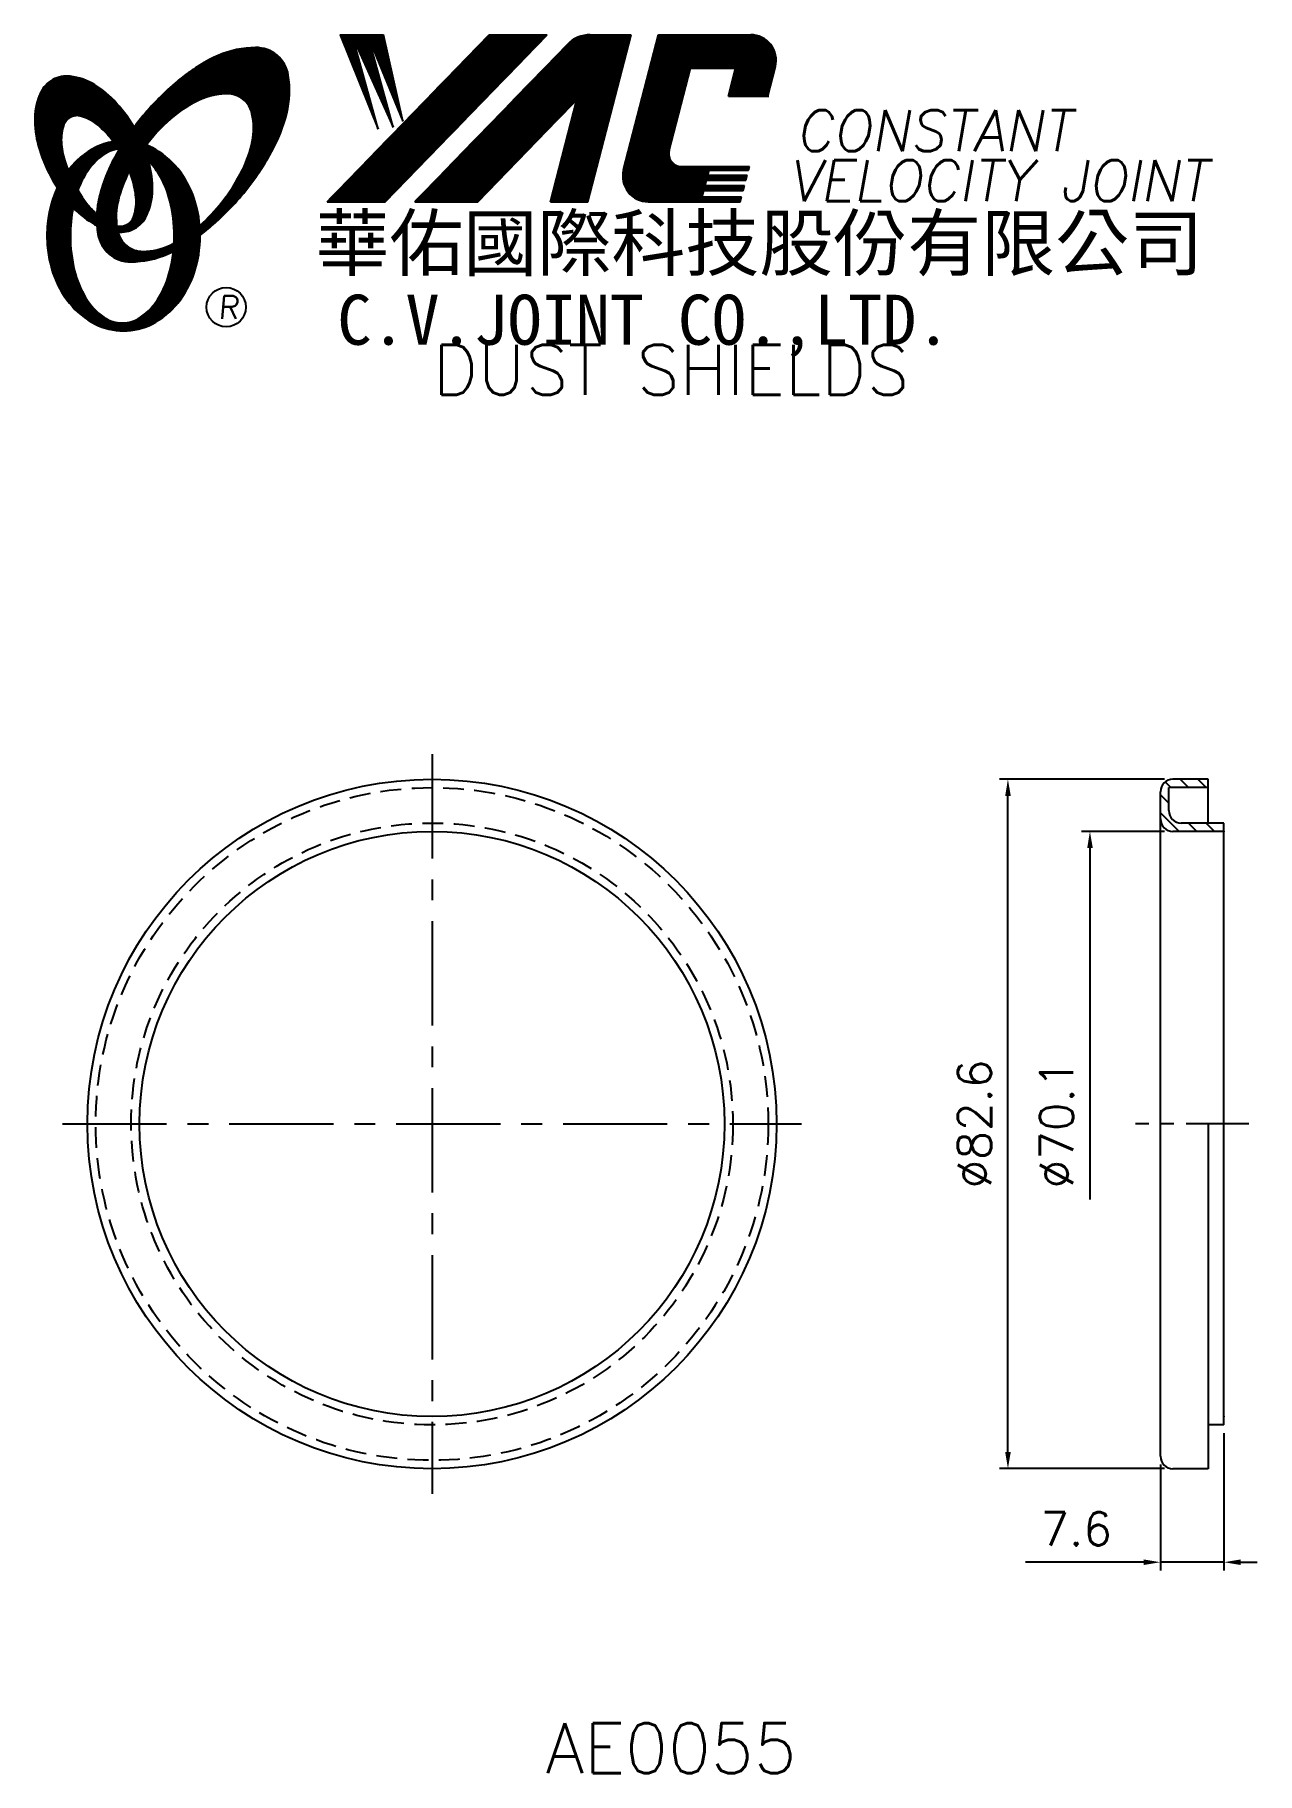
# Model space of a CAD drawing. Extents: x 92 to 238, y -1 to 207.
import ezdxf
from ezdxf.enums import TextEntityAlignment as Align

# ---------------------------------------------------------------- set-up
doc = ezdxf.new("R2010")
doc.units = 0
doc.header["$LTSCALE"] = 10
doc.header["$MEASUREMENT"] = 0
doc.linetypes.add('CENTER', pattern=[2, 1.25, -0.25, 0.25, -0.25])
doc.linetypes.add('HIDDEN', pattern=[0.375, 0.25, -0.125])
doc.layers.get('0').update_dxf_attribs({"linetype": 'CONTINUOUS'})
doc.layers.get('DEFPOINTS').update_dxf_attribs({"linetype": 'CONTINUOUS'})
doc.layers.add('4', color=4, linetype='CONTINUOUS')
doc.styles.add('CHINA', font='KAIU.TTF')
doc.styles.add('ITALICC', font='simplex.shx')
doc.dimstyles.new('STANDARD$0', dxfattribs={"dimtxt": 4, "dimasz": 2, "dimexe": 1, "dimexo": 1, "dimgap": 2, "dimtad": 1, "dimdec": 4, "dimzin": 10, "dimtxsty": 'ITALICC', "dimcen": 2, "dimclrd": 5, "dimclre": 5, "dimclrt": 18, "dimaunit": 1, "dimazin": 3, "dimtp": 0.1, "dimtfac": 0.7, "dimtdec": 4, "dimtmove": 0, "dimatfit": 3, "dimtolj": 1, "dimtzin": 10})
pattern_1 = [(45, (-7.242908, 0.049598), (-0.00883883476, 0.00883883476), [])]
pattern_2 = [(45, (161.347638, -36.254811), (-0.00727476112, 0.00727476112), [])]

# ---------------------------------------------------------------- blocks, each defined once
blk = doc.blocks.new('*D14')
at = {"color": 5, "linetype": 'BYBLOCK'}
for p, q in [((227.2, 118.29), (207.42, 118.29)), ((208.42, 37.69), (208.42, 116.29)), ((227.2, 35.69), (207.42, 35.69))]:
    blk.add_line(p, q, dxfattribs=at)
for points in [[(208.09, 116.29), (208.76, 116.29), (208.42, 118.29)], [(208.09, 37.69), (208.76, 37.69), (208.42, 35.69)]]:
    blk.add_solid(points, dxfattribs=at)
at = {"layer": 'DEFPOINTS', "color": 0, "linetype": 'BYBLOCK'}
for p in [(208.42, 118.29), (228.2, 118.29), (228.2, 35.69)]:
    blk.add_point(p, dxfattribs=at)
at = {"color": 18, "linetype": 'BYBLOCK', "insert": (204.42, 76.99), "char_height": 4, "attachment_point": 5, "rotation": 90, "style": 'ITALICC'}
blk.add_mtext('\\A1;∅82.6', dxfattribs=at)
blk = doc.blocks.new('*D15')
at = {"color": 5, "linetype": 'BYBLOCK'}
for p, q in [((227.2, 112.04), (217.25, 112.04)), ((218.25, 110.04), (218.25, 67.94))]:
    blk.add_line(p, q, dxfattribs=at)
blk.add_solid([(217.92, 110.04), (218.59, 110.04), (218.25, 112.04)], dxfattribs=at)
at = {"layer": 'DEFPOINTS', "color": 0, "linetype": 'BYBLOCK'}
for p in [(218.25, 112.04), (228.2, 112.04), (226.7, 41.94)]:
    blk.add_point(p, dxfattribs=at)
at = {"color": 18, "linetype": 'BYBLOCK', "insert": (214.25, 76.99), "char_height": 4, "attachment_point": 5, "rotation": 90, "style": 'ITALICC'}
blk.add_mtext('\\A1;∅70.1', dxfattribs=at)
blk = doc.blocks.new('*D16')
at = {"color": 5, "linetype": 'BYBLOCK'}
for p, q in [((234.3, 39.94), (234.3, 23.48)), ((226.7, 36.19), (226.7, 23.48)), ((224.7, 24.48), (210.51, 24.48)), ((234.3, 24.48), (226.7, 24.48)), ((236.3, 24.48), (238.3, 24.48))]:
    blk.add_line(p, q, dxfattribs=at)
for points in [[(224.7, 24.81), (224.7, 24.15), (226.7, 24.48)], [(236.3, 24.81), (236.3, 24.15), (234.3, 24.48)]]:
    blk.add_solid(points, dxfattribs=at)
at = {"layer": 'DEFPOINTS', "color": 0, "linetype": 'BYBLOCK'}
for p in [(234.3, 40.94), (226.7, 37.19), (226.7, 24.48)]:
    blk.add_point(p, dxfattribs=at)
at = {"color": 18, "linetype": 'BYBLOCK', "insert": (216.6, 28.48), "char_height": 4, "attachment_point": 5, "style": 'ITALICC'}
blk.add_mtext('\\A1;7.6', dxfattribs=at)

msp = doc.modelspace()

# ---------------------------------------------------------------- hatches: boundary and pattern name
at = {"layer": '4', "linetype": 'CONTINUOUS'}
h = msp.add_hatch(dxfattribs=at)
h.set_pattern_fill('ANSI31', color=5, scale=0.1, style=0)
h.set_pattern_definition(pattern_1)
h.paths.add_polyline_path([(153.2158, 207.48058), (146.25849, 207.48058), (126.84188, 187.47682), (133.79919, 187.47682)])
h.paths.add_polyline_path([(156.76269, 199.71501), (153.58232, 187.47682), (158.0633, 187.47682), (163.26173, 207.48058), (158.36501, 207.48058, 0.202785967), (155.63094, 206.32416), (137.3368, 187.47682), (144.88372, 187.47682)])
h.paths.add_polyline_path([(170.3898, 203.48216), (175.78351, 203.48216), (174.9145, 200.13815), (179.63132, 200.13815), (180.54803, 203.66571, 0.490800957), (177.59783, 207.48058), (166.56352, 207.48058), (162.35646, 191.29169, 0.490800957), (165.30666, 187.47682), (176.34098, 187.47682), (176.49543, 188.07113), (171.77861, 188.07113), (171.97197, 188.81522), (176.68879, 188.81522), (176.84735, 189.42536), (172.13053, 189.42536), (172.29177, 190.04582), (177.00859, 190.04582), (177.16478, 190.64682), (172.44796, 190.64682), (172.60476, 191.25019), (177.32158, 191.25019), (177.43831, 191.69939), (169.29856, 191.69939, -0.490800957), (167.82346, 193.60682)])
h = msp.add_hatch(dxfattribs=at)
h.set_pattern_fill('ANSI31', color=1, scale=0.1, style=0)
h.set_pattern_definition(pattern_1)
h.paths.add_polyline_path([(133.57386, 207.48058), (128.39653, 207.48058), (132.9673, 196.17684), (129.90136, 207.13482), (134.7361, 196.4125), (131.78809, 207.13482), (135.91531, 197.11947)])
h = msp.add_hatch(dxfattribs=at)
h.set_pattern_fill('ANSI31', color=5, scale=0.082305, style=0)
h.set_pattern_definition([(45, (-7.242908, 0.049598), (-0.00727476112, 0.00727476112), [])])
h.paths.add_polyline_path([(114.79256, 200.4181, -0.172879177), (116.73404, 199.75954, -0.172879177), (117.82133, 198.02149, -0.104527385), (117.84911, 194.69329, -0.065680101), (116.67958, 191.29134, -0.051823203), (114.23916, 187.44895, -0.044272532), (111.56419, 184.62261, -0.020203161), (111.61777, 183.4847, 0.006517006), (112.02232, 183.79677, 0.049863361), (116.57575, 188.20983, 0.049863361), (120.16539, 193.437, 0.063682799), (121.98643, 198.06434, 0.103597411), (122.17573, 202.64832, 0.177892575), (120.82712, 205.01859, 0.177892575), (118.26473, 205.95192, 0.103597411), (113.77693, 204.99887, 0.063682799), (109.51919, 202.4298, 0.049863361), (104.96576, 198.01674, 0.016070017), (103.69506, 196.41043, -0.007061632), (103.94235, 195.9734, -0.031648676), (104.89493, 193.93682, -0.008069351), (105.32684, 194.50113, -0.051823203), (108.50521, 197.75959, -0.065680101), (111.54714, 199.67994, -0.104527385)])
h.paths.add_polyline_path([(101.71689, 187.25678, -0.065680101), (102.88642, 190.65874, -0.006063428), (103.13037, 191.13375, 0.027613469), (102.40353, 192.72183, 0.017011252), (101.87011, 193.6568, 0.007829282), (101.37613, 192.78957, 0.063682799), (99.55508, 188.16223, 0.103597411), (99.36578, 183.57826, 0.177892575), (100.71439, 181.20798, 0.177892575), (103.27678, 180.27465, 0.103597411), (107.76458, 181.2277, 0.008811776), (108.39155, 181.51777, 0.013922709), (108.46887, 182.48758, -0.009086703), (108.01886, 182.27014, -0.104527385), (104.77344, 181.53198, -0.172879177), (102.83196, 182.19054, -0.172879177), (101.74467, 183.92859, -0.104527385)])
h = msp.add_hatch(dxfattribs=at)
h.set_pattern_fill('ANSI31', color=3, scale=0.082305, style=0)
h.set_pattern_definition(pattern_2)
h.paths.add_polyline_path([(98.99606, 201.46894, 0.106488277), (96.05418, 202.50751, 0.158297415), (93.96398, 202.11247, 0.158297415), (92.50465, 200.56478, 0.106488277), (91.79384, 197.52701, 0.071723199), (92.21188, 194.21406, 0.058080454), (93.75687, 190.39867, 0.058080454), (96.13791, 187.04088, 0.071723199), (98.70315, 184.90313, 0.020895977), (99.24334, 184.60114, -0.030777155), (99.22743, 185.97735, -0.042059526), (98.13108, 187.14012, -0.04691039), (96.51191, 189.62126, -0.04691039), (95.38363, 192.36075, -0.060581117), (94.98153, 194.62282, -0.10187153), (95.29315, 196.71102, -0.185892489), (96.07324, 197.60266, -0.185892489), (97.24988, 197.74078, -0.10187153), (99.14753, 196.81524, -0.060581117), (100.78437, 195.20297, -0.04691039), (102.40353, 192.72183, -0.04691039), (103.53181, 189.98234, -0.060581117), (103.93391, 187.72027, -0.10187153), (103.62229, 185.63207, -0.185892489), (102.8422, 184.74043, -0.185892489), (101.66556, 184.60231, -0.002013383), (101.62476, 184.61293, 0.021593804), (101.74467, 183.92859, 0.006477741), (101.76267, 183.85156, 0.14950097), (103.73523, 184.2596, 0.158297415), (105.19456, 185.80729, 0.106488277), (105.90538, 188.84505, 0.071723199), (105.48733, 192.15801, 0.058080454), (103.94235, 195.9734, 0.058080454), (101.5613, 199.33119, 0.071723199)])
h = msp.add_hatch(dxfattribs=at)
h.set_pattern_fill('ANSI31', color=1, scale=0.082305, style=0)
h.set_pattern_definition(pattern_2)
h.paths.add_polyline_path([(100.08968, 193.14549, -0.120168026), (101.78148, 193.79888, 0.016865385), (101.18171, 194.68162, 0.076648372), (99.02549, 193.9627, 0.104809576), (95.94103, 191.4496, 0.005838257), (95.77409, 191.2374, 0.028089978), (96.51191, 189.62126, 0.014237292), (96.95404, 188.83622, -0.045767751), (97.87922, 190.77306, -0.106890197)])
h.paths.add_polyline_path([(96.05832, 183.39087, -0.048711043), (96.38842, 186.77121, -0.007865741), (96.13791, 187.04088, -0.037695478), (94.50204, 189.15964, 0.03042545), (93.97671, 187.85566, 0.080710289), (93.25128, 183.39087, 0.080710289), (93.97671, 178.92608, 0.089265679), (95.94103, 175.33214, 0.104809576), (99.02549, 172.81904, 0.11926607), (102.43468, 171.9941, 0.11926607), (105.84387, 172.81904, 0.104809576), (108.92833, 175.33214, 0.089265679), (110.89265, 178.92608, 0.080710289), (111.61809, 183.39087, 0.080710289), (110.89265, 187.85566, 0.089265679), (108.92833, 191.4496, 0.104809576), (105.84387, 193.9627, 0.025513357), (105.15064, 194.27545, 0.004818181), (104.89493, 193.93682, -0.023722145), (105.43615, 192.34007, -0.065307489), (106.67133, 190.77306, -0.073950765), (107.98378, 187.57533, -0.060532391), (108.49224, 183.39087, -0.060532391), (107.98378, 179.20641, -0.073950765), (106.67133, 176.00868, -0.106890197), (104.46087, 173.63625, -0.153118262), (102.27528, 172.95088, -0.153118262), (100.08968, 173.63625, -0.106890197), (97.87922, 176.00868, -0.073950765), (96.56677, 179.20641, -0.060532391)])
h = msp.add_hatch(dxfattribs=at)
h.set_pattern_fill('ANSI31', color=5, scale=12, angle=90, style=0)
h.set_pattern_definition([(135, (6.122, 1.8082), (-1.06066, -1.06066), [])])
h.paths.add_polyline_path([(229.19915, 113.03649, -0.414213562), (227.69915, 114.53649), (227.69915, 117.28649), (232.39915, 117.28649), (232.39915, 118.28649), (228.19915, 118.28649, 0.414213562), (226.69915, 116.78649), (226.69915, 113.53649, 0.414213562), (228.19915, 112.03649), (234.29915, 112.03649), (234.29915, 113.03649)])

# ---------------------------------------------------------------- linework, layer by layer
at = {"layer": '4', "color": 5, "linetype": 'CONTINUOUS'}
for p, q in [((126.84188, 187.47682), (146.25849, 207.48058)), ((133.79919, 187.47682), (153.2158, 207.48058)), ((137.3368, 187.47682), (155.63094, 206.32416)), ((146.25849, 207.48058), (153.2158, 207.48058)), ((158.0633, 187.47682), (163.26173, 207.48058)), ((158.36501, 207.48058), (163.26173, 207.48058)), ((162.35646, 191.29169), (166.56352, 207.48058)), ((166.56352, 207.48058), (177.59783, 207.48058)), ((167.82346, 193.60682), (170.3898, 203.48216)), ((170.3898, 203.48216), (175.78351, 203.48216)), ((174.9145, 200.13815), (175.78351, 203.48216)), ((179.63132, 200.13815), (180.54803, 203.66571)), ((174.9145, 200.13815), (179.78175, 200.13815)), ((144.88372, 187.47682), (156.76269, 199.71501)), ((153.58232, 187.47682), (156.76269, 199.71501)), ((169.29856, 191.69939), (177.43831, 191.69939)), ((177.32158, 191.25019), (177.43831, 191.69939)), ((172.13053, 189.42536), (172.29177, 190.04582)), ((172.29177, 190.04582), (177.00859, 190.04582)), ((172.44796, 190.64682), (172.60476, 191.25019)), ((172.44796, 190.64682), (177.16478, 190.64682)), ((172.60476, 191.25019), (177.32158, 191.25019)), ((177.00859, 190.04582), (177.16478, 190.64682)), ((126.84188, 187.47682), (133.79919, 187.47682)), ((137.3368, 187.47682), (144.88372, 187.47682)), ((153.58232, 187.47682), (158.0633, 187.47682)), ((165.30666, 187.47682), (176.34098, 187.47682)), ((171.77861, 188.07113), (171.97197, 188.81522)), ((171.77861, 188.07113), (176.49543, 188.07113)), ((171.97197, 188.81522), (176.68879, 188.81522)), ((172.13053, 189.42536), (176.84735, 189.42536)), ((176.34098, 187.47682), (176.49543, 188.07113)), ((176.68879, 188.81522), (176.84735, 189.42536))]:
    msp.add_line(p, q, dxfattribs=at)
at = {"layer": '4', "color": 1, "linetype": 'CONTINUOUS'}
for p, q in [((128.39653, 207.48058), (132.9673, 196.17684)), ((128.39653, 207.48058), (133.57386, 207.48058)), ((132.9673, 196.17684), (129.90136, 207.13482)), ((129.90136, 207.13482), (134.7361, 196.4125)), ((134.7361, 196.4125), (131.78809, 207.13482)), ((131.78809, 207.13482), (135.91531, 197.11947)), ((135.91531, 197.11947), (133.57386, 207.48058))]:
    msp.add_line(p, q, dxfattribs=at)
at = {"layer": '4', "color": 5, "linetype": 'CENTER'}
for p, q in [((139.39914, 121.28649), (139.39914, 32.68649)), ((95.09914, 76.98649), (183.69914, 76.98649))]:
    msp.add_line(p, q, dxfattribs=at)
at = {"layer": '4', "color": 7, "linetype": 'CONTINUOUS'}
for p, q in [((226.69915, 37.18649), (226.69915, 116.78649)), ((227.69915, 114.53649), (227.69915, 117.28649)), ((232.39915, 117.28649), (227.69915, 117.28649)), ((232.39915, 118.28649), (228.19915, 118.28649)), ((232.39915, 113.03649), (232.39915, 118.28649)), ((234.29915, 113.03649), (229.19915, 113.03649)), ((234.29915, 40.93649), (234.29915, 113.03649)), ((234.29915, 112.03649), (228.19915, 112.03649)), ((232.39915, 76.98649), (232.39915, 35.68649)), ((234.29915, 40.93649), (232.39915, 40.93649)), ((232.39915, 35.68649), (228.19915, 35.68649))]:
    msp.add_line(p, q, dxfattribs=at)
at = {"layer": '4', "color": 5, "linetype": 'CENTER', "ltscale": 0.6}
msp.add_line((237.29915, 76.98649), (223.69915, 76.98649), dxfattribs=at)
at = {"layer": '4', "color": 5, "linetype": 'CONTINUOUS'}
for points in [[(111.61777, 183.4847, 0.006517006), (112.02232, 183.79677, 0.049863361), (116.57575, 188.20983, 0.049863361), (120.16539, 193.437, 0.063682799), (121.98643, 198.06434, 0.103597411), (122.17573, 202.64832, 0.177892575), (120.82712, 205.01859, 0.177892575), (118.26473, 205.95192, 0.103597411), (113.77693, 204.99887, 0.063682799), (109.51919, 202.4298, 0.049863361), (104.96576, 198.01674, 0.016070017), (103.69506, 196.41043)], [(111.56419, 184.62261, 0.044272532), (114.23916, 187.44895, 0.051823203), (116.67958, 191.29134, 0.065680101), (117.84911, 194.69329, 0.104527385), (117.82133, 198.02149, 0.172879177), (116.73404, 199.75954, 0.172879177), (114.79256, 200.4181, 0.104527385), (111.54714, 199.67994, 0.065680101), (108.50521, 197.75959, 0.051823203), (105.32684, 194.50113, 0.008069351), (104.89493, 193.93682)], [(101.87011, 193.6568, 0.007829282), (101.37613, 192.78957, 0.063682799), (99.55508, 188.16223, 0.103597411), (99.36578, 183.57826, 0.177892575), (100.71439, 181.20798, 0.177892575), (103.27678, 180.27465, 0.103597411), (107.76458, 181.2277, 0.008811776), (108.39155, 181.51777, 0.008811776)], [(103.13037, 191.13375, 0.006063428), (102.88642, 190.65874, 0.065680101), (101.71689, 187.25678, 0.104527385), (101.74467, 183.92859, 0.172879177), (102.83196, 182.19054, 0.172879177), (104.77344, 181.53198, 0.104527385), (108.01886, 182.27014, 0.009086703), (108.46887, 182.48758, 0.009086703)]]:
    msp.add_lwpolyline(points, format="xyb", dxfattribs=at)
at = {"layer": '4', "color": 3, "linetype": 'CONTINUOUS'}
for points in [[(101.76267, 183.85156, 0.14950097), (103.73523, 184.2596, 0.158297415), (105.19456, 185.80729, 0.106488277), (105.90538, 188.84505, 0.071723199), (105.48733, 192.15801, 0.058080454), (103.94235, 195.9734, 0.058080454), (101.5613, 199.33119, 0.071723199), (98.99606, 201.46894, 0.106488277), (96.05418, 202.50751, 0.158297415), (93.96398, 202.11247, 0.158297415), (92.50465, 200.56478, 0.106488277), (91.79384, 197.52701, 0.071723199), (92.21188, 194.21406, 0.058080454), (93.75687, 190.39867, 0.058080454), (96.13791, 187.04088, 0.071723199), (98.70315, 184.90313, 0.020895977), (99.24334, 184.60114, 0.020895977)], [(101.62476, 184.61293, 0.002013383), (101.66556, 184.60231, 0.185892489), (102.8422, 184.74043, 0.185892489), (103.62229, 185.63207, 0.10187153), (103.93391, 187.72027, 0.060581117), (103.53181, 189.98234, 0.04691039), (102.40353, 192.72183, 0.04691039), (100.78437, 195.20297, 0.060581117), (99.14753, 196.81524, 0.10187153), (97.24988, 197.74078, 0.185892489), (96.07324, 197.60266, 0.185892489), (95.29315, 196.71102, 0.10187153), (94.98153, 194.62282, 0.060581117), (95.38363, 192.36075, 0.04691039), (96.51191, 189.62126, 0.04691039), (98.13108, 187.14012, 0.042059526), (99.22743, 185.97735, 0.042059526)]]:
    msp.add_lwpolyline(points, format="xyb", dxfattribs=at)
at = {"layer": '4', "color": 1, "linetype": 'CONTINUOUS'}
for points in [[(94.50204, 189.15964, 0.03042545), (93.97671, 187.85566, 0.080710289), (93.25128, 183.39087, 0.080710289), (93.97671, 178.92608, 0.089265679), (95.94103, 175.33214, 0.104809576), (99.02549, 172.81904, 0.11926607), (102.43468, 171.9941, 0.11926607), (105.84387, 172.81904, 0.104809576), (108.92833, 175.33214, 0.089265679), (110.89265, 178.92608, 0.080710289), (111.61809, 183.39087, 0.080710289), (110.89265, 187.85566, 0.089265679), (108.92833, 191.4496, 0.104809576), (105.84387, 193.9627, 0.025513357), (105.15064, 194.27545, 0.025513357)], [(101.18171, 194.68162, 0.076648372), (99.02549, 193.9627, 0.104809576), (95.94103, 191.4496, 0.005838257), (95.77409, 191.2374, 0.005838257)], [(101.78148, 193.79888, 0.120168026), (100.08968, 193.14549, 0.106890197), (97.87922, 190.77306, 0.045767751), (96.95404, 188.83622, 0.045767751)], [(96.38842, 186.77121, 0.048711043), (96.05832, 183.39087, 0.060532391), (96.56677, 179.20641, 0.073950765), (97.87922, 176.00868, 0.106890197), (100.08968, 173.63625, 0.153118262), (102.27528, 172.95088, 0.153118262), (104.46087, 173.63625, 0.106890197), (106.67133, 176.00868, 0.073950765), (107.98378, 179.20641, 0.060532391), (108.49224, 183.39087, 0.060532391), (107.98378, 187.57533, 0.073950765), (106.67133, 190.77306, 0.065307489), (105.43615, 192.34007)]]:
    msp.add_lwpolyline(points, format="xyb", dxfattribs=at)
at = {"layer": '4', "color": 5, "linetype": 'CONTINUOUS'}
msp.add_circle((114.73892, 174.84515), 2.35282, dxfattribs=at)
at = {"layer": '4', "color": 7, "linetype": 'CONTINUOUS'}
for radius in [41.3, 35.05]:
    msp.add_circle((139.39914, 76.98649), radius, dxfattribs=at)
at = {"layer": '4', "color": 5, "linetype": 'HIDDEN'}
for radius in [40.3, 36.05]:
    msp.add_circle((139.39914, 76.98649), radius, dxfattribs=at)
at = {"layer": '4', "color": 5, "linetype": 'CONTINUOUS'}
for centre, radius, start, end in [((158.36501, 203.67034), 3.81024, 90, 135.8533387), ((177.59783, 204.43239), 3.04819, 345.4326059, 90), ((169.29856, 193.22348), 1.5241, 165.4326059, 270), ((165.30666, 190.52501), 3.04819, 165.4326059, 270)]:
    msp.add_arc(centre, radius, start, end, dxfattribs=at)
at = {"layer": '4', "color": 7, "linetype": 'CONTINUOUS'}
for centre, start, end in [((228.19915, 116.78649), 90, 180), ((228.19915, 113.53649), 180, 270), ((229.19915, 114.53649), 180, 270), ((228.19915, 37.18649), 180, 270)]:
    msp.add_arc(centre, 1.5, start, end, dxfattribs=at)
for p in [(234.29915, 112.03649), (234.29915, 41.93649)]:
    msp.add_point(p, dxfattribs=at)

# ---------------------------------------------------------------- texts
at = {"layer": '4', "color": 5, "linetype": 'CONTINUOUS', "style": 'ITALICC'}
for s, height, oblique, p in [('CONSTANT', 4.9, 10, (182.9907, 193.54729)), ('VELOCITY JOINT', 4.9, 10, (182.11247, 187.55191)), ('R', 2.75625, 5, (113.78023, 173.43555))]:
    msp.add_text(s, height=height, dxfattribs=dict(at, oblique=oblique)).set_placement(p)
at = {"layer": '4', "color": 7, "linetype": 'CONTINUOUS', "style": 'CHINA'}
for s, height, p in [('華佑國際科技股份有限公司', 6.5, (125.42853, 179.28697)), ('C.V.JOINT CO.,LTD.', 6, (128.05716, 170.34076))]:
    msp.add_text(s, height=height, dxfattribs=at).set_placement(p)
at = {"layer": '4', "color": 18, "linetype": 'CONTINUOUS', "style": 'ITALICC'}
for s, p in [('DUST SHIELDS', (168.05989, 164.34793)), ('AE0055', (168.05989, -0.79946))]:
    msp.add_text(s, height=6, dxfattribs=at).set_placement(p, align=Align.CENTER)

# ---------------------------------------------------------------- dimensions: what is measured, and where the dimension line sits
at = {"layer": '4', "color": 7, "linetype": 'CONTINUOUS'}
dim = msp.add_linear_dim(base=(208.4243, 118.28649), p1=(228.19915, 35.68649), p2=(228.19915, 118.28649), angle=90, text='%%C82.6', dimstyle='STANDARD$0', dxfattribs=at)
dim.commit()
dim.dimension.update_dxf_attribs({"geometry": '*D14', "text_midpoint": (204.4243, 76.98649)})
dim = msp.add_linear_dim(base=(218.25457, 112.03649), p1=(226.69915, 41.93649), p2=(228.19915, 112.03649), angle=90, text='%%C70.1', dimstyle='STANDARD$0', override={"dimcen": -2, "dimse1": 1, "dimsd1": 1}, dxfattribs=at)
dim.commit()
dim.dimension.update_dxf_attribs({"geometry": '*D15', "text_midpoint": (214.25457, 76.98649)})
dim = msp.add_linear_dim(base=(226.69915, 24.47873), p1=(234.29915, 40.93649), p2=(226.69915, 37.18649), text='7.6', dimstyle='STANDARD$0', dxfattribs=at)
dim.commit()
dim.dimension.update_dxf_attribs({"geometry": '*D16', "text_midpoint": (216.60391, 28.47873)})

doc.saveas('drawing.dxf')
